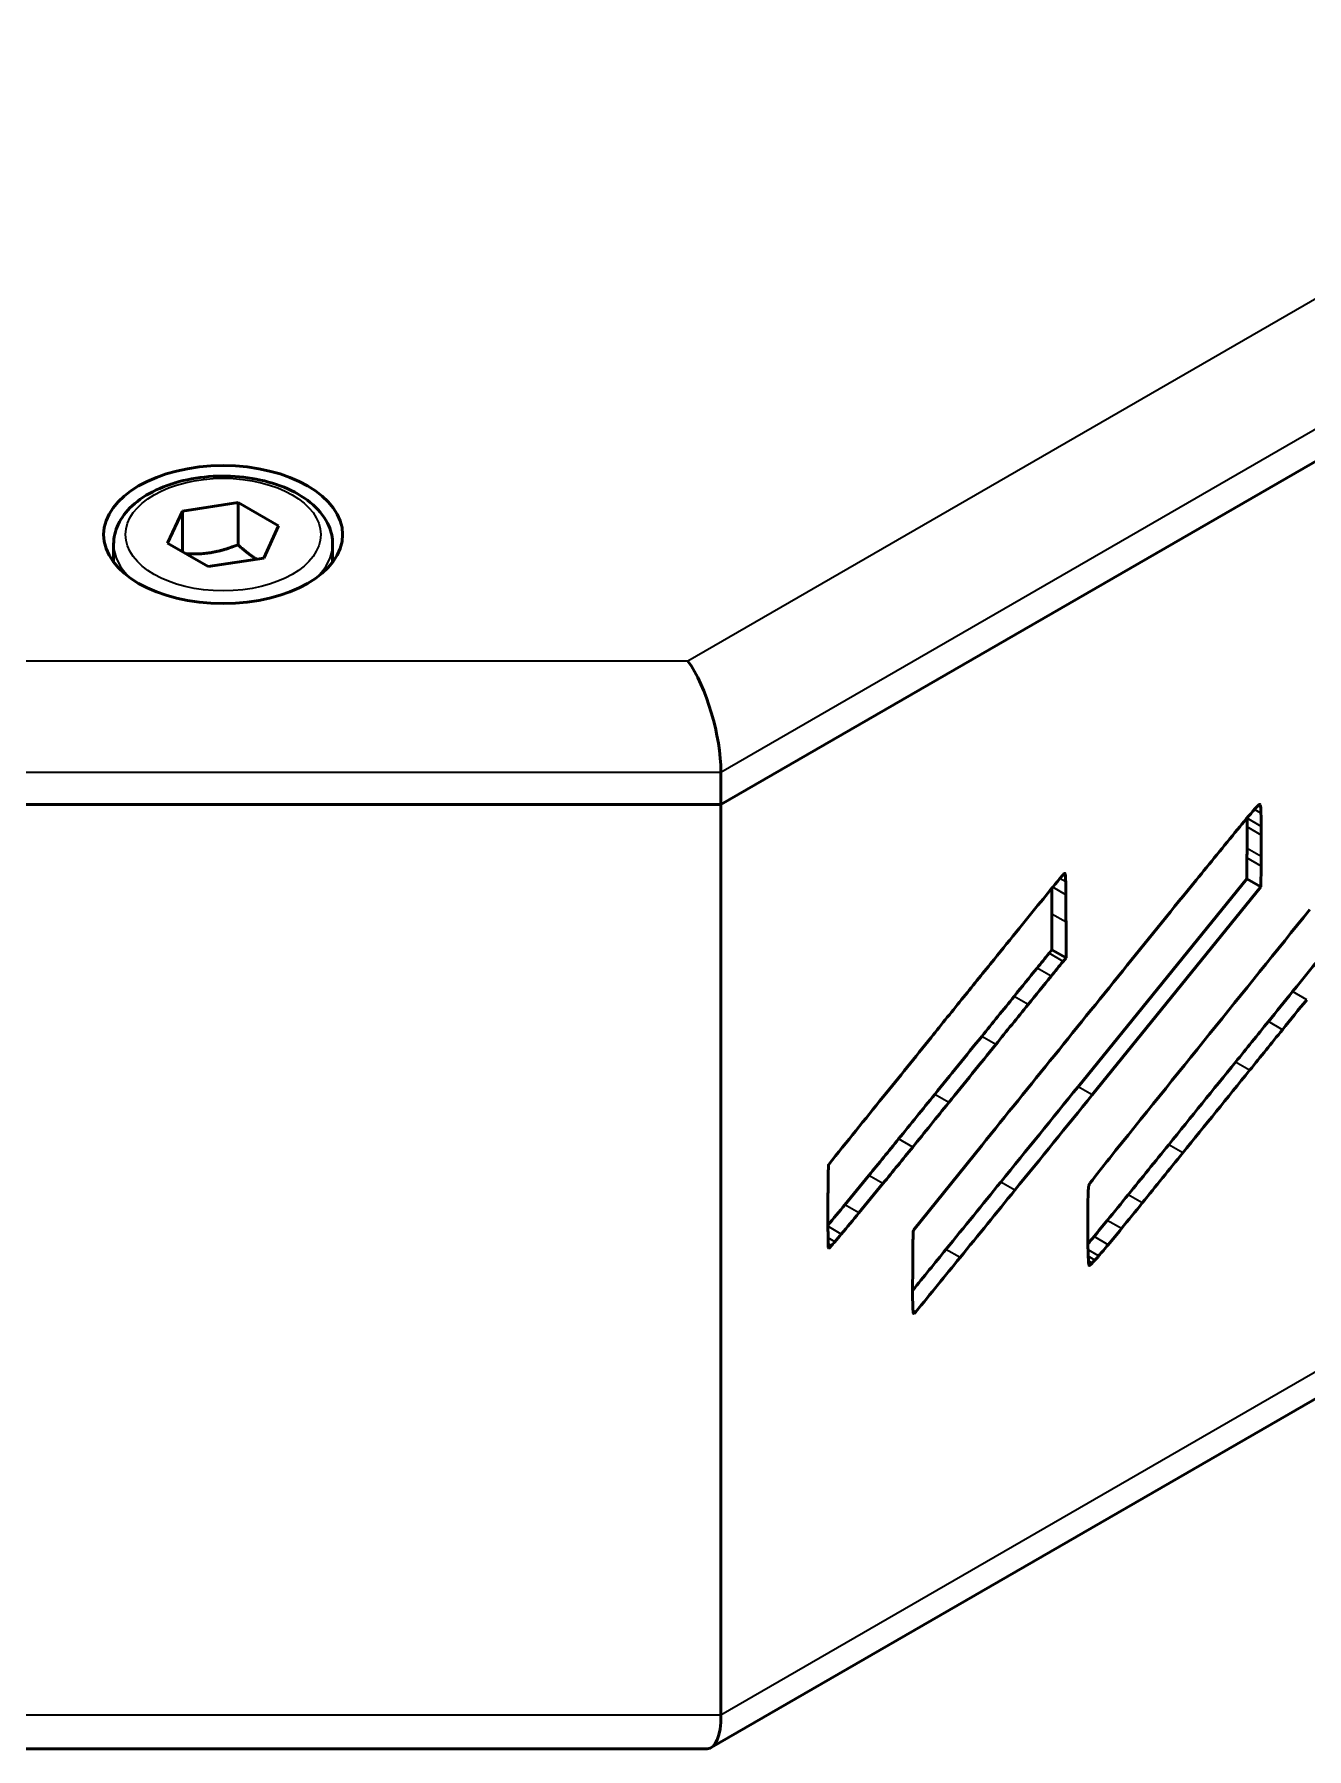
# Model space of a CAD drawing. Header units: inches. Extents: x 9.1 to 24.9, y 4.9 to 17.
# Drawn here: x 16.38 to 20.16, y 4.89 to 9.97 of the extents above; entities that cross this region are included whole.
import ezdxf

# ---------------------------------------------------------------- set-up
doc = ezdxf.new("R2010")
doc.units = ezdxf.units.IN
doc.header["$MEASUREMENT"] = 0
doc.layers.add('Visible (ANSI)', color=7, linetype='Continuous', lineweight=50)
doc.layers.add('Visible Narrow (ANSI)', color=7, linetype='Continuous', lineweight=35)

msp = doc.modelspace()

# ---------------------------------------------------------------- linework, layer by layer
at = {"layer": 'Visible (ANSI)'}
for p, q in [((18.41903887983634, 7.68949219024387), (24.82013645773713, 11.38516759995395)), ((18.41903887983637, 7.689492190243836), (24.82013645773715, 11.38516759995391)), ((16.77799236335258, 8.46476000789786), (16.82211517202227, 8.55983144749324)), ((16.82211517202227, 8.55983144749324), (16.98678373575018, 8.585305762956088)), ((16.82211517202227, 8.439285692435014), (16.82211517202227, 8.55983144749324)), ((16.98678373575018, 8.585305762956088), (17.10732949080841, 8.515708638823552)), ((16.98678373575018, 8.45993817769553), (16.98678373575018, 8.585305762956088)), ((18.39038053096398, 4.892830672892998), (24.75094908321427, 8.565106638733766)), ((17.10732949080841, 8.515708638823552), (17.06320668213872, 8.420637199228173)), ((16.6178577774742, 8.461303342146733), (16.6178577774742, 8.408476214473712)), ((16.89853811841081, 8.395162883765325), (16.77799236335258, 8.46476000789786)), ((17.2674640766868, 8.46130334214673), (17.2674640766868, 8.408476214473716)), ((17.06320668213873, 8.420637199228173), (16.89853811841081, 8.395162883765325)), ((18.41903887983637, 7.689492190243836), (18.41903887983637, 7.785928794290417)), ((15.46628297432453, 7.68949219024387), (18.41903887983634, 7.68949219024387)), ((15.46628297432456, 7.689492190243844), (18.41903887983637, 7.689492190243836)), ((18.41903887983634, 4.98926727693958), (18.41903887983634, 7.68949219024387)), ((19.97885998891842, 7.531400791818091), (19.97811751908703, 7.469563940613678)), ((20.02061826339794, 7.507291640806446), (20.01987579356654, 7.445454789602032)), ((19.97811751908703, 7.469563940613678), (19.47824020565087, 6.852849078234815)), ((20.01987579356654, 7.445454789602032), (19.51999848013039, 6.828739927223169)), ((20.01987579356654, 7.445454789602032), (19.97811751908703, 7.469563940613678)), ((19.40047926683877, 7.364577625503029), (19.40049920803373, 7.258894363177909)), ((19.4422375413183, 7.340468474491384), (19.44225748251325, 7.234785212166264)), ((19.40049920803373, 7.258894363177909), (19.392068431155, 7.24854178785138)), ((19.44225748251325, 7.234785212166264), (19.40049920803373, 7.258894363177909)), ((19.44225748251325, 7.234785212166264), (19.43382670563452, 7.224432636839735)), ((18.9897199945486, 6.427719382361736), (19.19221700712331, 6.678531292768421)), ((18.98906370573699, 6.422714462072365), (18.9897199945486, 6.427719382361736)), ((15.50763744297847, 4.889428757850515), (18.3776844111824, 4.889428757850515))]:
    msp.add_line(p, q, dxfattribs=at)
msp.add_ellipse((16.9426609270805, 8.490234323360704), major_axis=(0.3543307086614173, -1.726527931995815e-15), ratio=0.5773502691896284, dxfattribs=at)
for centre, major_axis, ratio, start_param, end_param in [((18.32119315644115, 7.922310747642298), (0.063066788011287, -0.2353684571282932), 0.3178372451957894, 0.870357390760967, 2.441153717555846), ((20.05635363699589, 7.581298602264311), (0.08632803054929337, 0.1495245350287343), 0.5773502691896257, 1.198827820904171, 1.235503740075249), ((20.04053090984811, 7.613808875183329), (0.05847914152457185, 0.1012888443035694), 0.5773502691896256, 1.149725979087243, 1.198827820904176), ((20.04260254281617, 7.60873271871246), (0.06258993022866215, 0.108408939198234), 0.5773502691896256, 1.11172086774268, 1.149727759164549), ((20.01514755442855, 7.686558569986547), (0.002028758254425239, 0.003513912372939262), 0.5773502691896256, 0.6582743972959371, 1.111720867742578), ((20.01510165524125, 7.686117389931449), (0.002284762603143069, 0.003957324911877121), 0.5773502691896256, 5.755782309665681, 6.941460157315236), ((19.97236887179401, 7.648425023922463), (-0.03353570217089678, -0.05808554002748312), 0.5773502691896255, 2.446803013766331, 2.614189656077469), ((19.81672038817939, 7.542231784269768), (-0.1440491425286444, -0.2495004336463083), 0.5773502691896257, 2.374066748410911, 2.446803013766329), ((20.4347086205088, 6.895561472279839), (0.7012708128388426, 1.214636677702), 0.5773502691896256, 1.235503740075248, 1.295023343699805), ((15.6837688813283, 5.119850041431556), (-3.037421705062702, -5.260968717180361), 0.5773502691896256, 2.36613044143952, 2.366262542846123), ((17.2019374722671, 6.013783680796889), (-1.963861407246483, -3.401507736374153), 0.5773502691896257, 2.358054972960876, 2.36613044143952), ((15.72552715580782, 5.09574089041991), (-3.037421705062702, -5.260968717180361), 0.5773502691896257, 2.366130441439523, 2.374066748410891), ((31.33955384608284, -9.33953121624178), (16.50713034375277, 28.59118844254169), 0.577350269189626, 1.295023343699807, 1.30103934742449), ((13.68853840515653, 3.977921318223965), (-4.448213845282594, -7.704532382959715), 0.5773502691896257, 2.349220933889674, 2.358034683611825), ((13.73029667963605, 3.953812167212319), (-4.448213845282594, -7.704532382959715), 0.5773502691896257, 2.349220933889674, 2.358034683611825), ((17.24369574674663, 5.989674529785242), (-1.963861407246483, -3.401507736374153), 0.5773502691896257, 2.358054972960876, 2.36613044143952), ((-1080.020149600911, 1602.810206051544), (-1572.064808278971, -2722.896120730204), 0.5773502691896256, 1.303043001901941, 1.303243032066693), ((16.56992258677411, 5.618205256509706), (-2.410717661094878, -4.175485471719362), 0.5773502691896256, 2.342234224084805, 2.349241673982565), ((16.61168086125363, 5.59409610549806), (-2.410717661094879, -4.175485471719363), 0.5773502691896258, 2.342234224084805, 2.349241673982567), ((19.56074515430037, 7.265826396590154), (0.1985483806693047, 0.343895883079762), 0.5773502691896256, 1.274671248905939, 1.292532305397757), ((19.50815909168461, 7.349505840180782), (0.1194309401980239, 0.2068604564186976), 0.5773502691896256, 1.24853500620967, 1.274671248905937), ((19.55392878925692, 7.270096391703969), (0.1918725941327903, 0.3323330816180348), 0.5773502691896257, 1.234812632741039, 1.248536577371232), ((19.43695649256001, 7.482592888116235), (0.001484409208118143, 0.002571072167683707), 0.5773502691896257, 0.7994680782265853, 1.234812632740852), ((19.43696955816552, 7.481528224192678), (0.002141064432306239, 0.003708432379033023), 0.5773502691896255, 5.578455762682237, 7.082653385406275), ((18.91479244495188, 7.131303540568739), (-0.3725806929376086, -0.6453286900870675), 0.5773502691896257, 2.397715818157502, 2.436863109092695), ((25.98507590917742, -2.376684398732583), (9.551915161812847, 16.54440236984734), 0.5773502691896258, 1.292532305397761, 1.297384270905753), ((5.50681354828255, -0.6604280167692556), (-9.824305478125398, -17.01619623718809), 0.5773502691896254, 2.356412279540381, 2.361190878508232), ((18.50233544008119, 6.87338487843191), (-0.6644834250537656, -1.150919052980349), 0.5773502691896256, 2.361480216220922, 2.397715818157492), ((49.54587591013272, -35.91923135659378), (42.61540329651779, 73.81204369460701), 0.5773502691896255, 1.301039705570723, 1.304947704327278), ((29.65005701776398, -7.791264318766606), (14.84171957888843, 25.70661238232451), 0.5773502691896256, 1.297384794795908, 1.300872793911781), ((5.54857182276207, -0.6845371677809008), (-9.8243054781254, -17.01619623718809), 0.5773502691896257, 2.356412279540381, 2.361480216220915), ((1222.700331942417, -1714.645241360889), (1706.604265106694, 2955.925295578538), 0.5773502691896257, 1.306980954311889, 1.307264954094495), ((33.75001772726253, -13.78011278743977), (20.72288664522621, 35.89309254902235), 0.5773502691896256, 1.300872865713905, 1.303796368733292), ((50.6040236855976, -38.16598339940089), (44.77502804852964, 77.55262349037483), 0.5773502691896257, 1.303796368733292, 1.305439700974667), ((24.85060432772772, -0.7866384582033297), (-7.862943470162647, -13.61901758736364), 0.5773502691896256, 4.440091236524385, 4.443791815338314), ((24.89236260220724, -0.8107476092149764), (-7.862943470162647, -13.61901758736364), 0.5773502691896258, 4.440091236524385, 4.443791815338313), ((494.4321334085438, -677.2146100769429), (676.2279147580832, 1171.261105857356), 0.5773502691896257, 1.304948282437875, 1.305468282435143), ((79.96785222743082, -80.9503707012569), (-86.74103648604874, -150.2398822950221), 0.5773502691896256, 4.443791815338313, 4.444427762768685), ((80.00961050191034, -80.97447985226854), (-86.74103648604874, -150.2398822950221), 0.5773502691896256, 4.443791815338313, 4.444427762768685), ((78.18301565845952, -77.85716777728658), (84.01965893348202, 145.5263181073991), 0.5773502691896256, 1.305439700974667, 1.306376179212979), ((123.7510950225611, -144.4982624289136), (-149.3291232406627, -258.645628502542), 0.5773502691896257, 4.444427495841966, 4.444951495838971), ((116.6190255439278, -132.8391343785628), (-137.9028249072072, -238.8546992465575), 0.5773502691896256, 4.444635655491735, 4.445060023899487), ((123.7928532970406, -144.5223715799252), (-149.3291232406627, -258.645628502542), 0.5773502691896257, 4.444427495841966, 4.444951495838971), ((116.6607838184073, -132.8632435295744), (-137.9028249072071, -238.8546992465575), 0.5773502691896256, 4.444635655491734, 4.445060023899486), ((342.8730518287101, -460.5538271237859), (-460.9734678795922, -798.429467308674), 0.5773502691896257, 4.445060023899487, 4.445231810815754), ((342.9148101031896, -460.5779362747975), (-460.9734678795922, -798.429467308674), 0.5773502691896257, 4.445060023899487, 4.445231810815754), ((288.0674607729719, -379.0008331654218), (382.1953100314332, 661.9816953889808), 0.5773502691896256, 1.306376640219511, 1.306680640218896), ((460.8517776775406, -632.942703274743), (-630.7722351781018, -1092.529559332257), 0.5773502691896257, 4.44495002767993, 4.445130027679809), ((460.8935359520202, -632.9668124257547), (-630.7722351781023, -1092.529559332257), 0.5773502691896257, 4.44495002767993, 4.445130027679809), ((294.7755509120651, -390.9559030556044), (-392.3308310193929, -679.5369327149621), 0.577350269210844, 4.445209095227115, 4.445620796281204), ((294.8173091715968, -390.980012197986), (-392.3308310253051, -679.5369327115483), 0.5773502691896257, 4.445209095232138, 4.445620796286228), ((23130.50052411195, -33121.17017464598), (32816.49765922242, 56839.84127223831), 0.5773502691896256, 1.306680427386958, 1.306684427342715), ((-2.138297107672453, 37.51666621338991), (-30.25528208003327, -52.40368575994579), 0.5773502691896256, 1.300660395824023, 1.303537062265579), ((-91.45287574277755, 168.1465660233835), (-158.7281332569063, -274.9251913915249), 0.5773502691896255, 1.301112616228624, 1.302288616194887), ((-91.41111746829804, 168.1224568723719), (-158.7281332569063, -274.9251913915248), 0.5773502691896257, 1.301112616228624, 1.302288616194887), ((-2.096538833192934, 37.49255706237827), (-30.25528208003327, -52.40368575994579), 0.5773502691896256, 1.300660395824023, 1.303537062265579), ((9.248017658838444, 20.87306649714981), (-13.91610980114645, -24.10340921929286), 0.5773502691896255, 1.295521392974647, 1.300660395824023), ((9.289775933317964, 20.84895734613817), (-13.91610980114645, -24.10340921929286), 0.5773502691896255, 1.295521392974648, 1.300660395824024), ((-43.63608497911809, 98.31491390836189), (-90.41371608518575, -156.6011499606492), 0.5773502691896256, 1.302962914904867, 1.304042914878568), ((170.1270336774286, 90.7633666748683), (107.0671064859208, 185.4456682529763), 0.5773502691896258, 2.33753365640321, 2.337666871494438), ((18.74059576625598, 6.619530084142366), (0.002907746089630207, 0.005036363962749246), 0.5773502691896256, 1.306185869981007, 1.586631666545443), ((20.14708049516128, 5.815833633586814), (0.8174257108589962, 1.415822862620888), 0.5773502691896256, 1.307264954094407, 1.365641253357816), ((-43.59432670463856, 98.29080475735024), (-90.41371608518571, -156.6011499606491), 0.5773502691896256, 1.302962914904867, 1.304042914878568), ((32.9931928770271, 14.54781854798806), (10.08193637184677, 17.46242603471283), 0.5773502691896257, 2.340710866354938, 2.342550866225164), ((26.00922945135523, 10.64049970609191), (5.142936456462328, 8.907827242689766), 0.5773502691896255, 2.337666678603753, 2.340710678011382), ((12.40256162927138, 16.1842091155445), (-9.34787529201742, -16.19099494859193), 0.5773502691896255, 1.289374034981635, 1.295521392974647), ((12.4443199037509, 16.16009996453286), (-9.347875292017422, -16.19099494859192), 0.5773502691896257, 1.289374034981635, 1.295521392974647), ((-9.275161448182258, 48.20260252302749), (-40.89868601865707, -70.83860214712087), 0.5773502691896256, 1.297885969515075, 1.301110916041852), ((19.5243928102585, 6.562788171759416), (0.01077816719910781, 0.01866833320132447), 0.5773502691896257, 2.064921286619297, 2.20780176733753), ((19.51587510726977, 6.560830466502652), (0.004488404886407684, 0.00777414530819745), 0.5773502691896257, 1.517316914256311, 2.066403556196517), ((19.52110230826888, 6.55709433117359), (0.01003531615677908, 0.01738167745355819), 0.5773502691896258, 1.365641253357859, 1.51587092666531), ((23.20599857369761, 9.051376889698696), (3.160700752113987, 5.474494290181833), 0.5773502691896257, 2.342550409912874, 2.35425833272415), ((-9.233403173702738, 48.17849337201584), (-40.89868601865707, -70.83860214712087), 0.5773502691896256, 1.297885969515075, 1.301110916041852), ((24.50813168601608, 9.305642964250957), (3.536548857060068, 6.125482303876834), 0.5773502691896257, 2.33632662820748, 2.346600095942382), ((19.65907949003369, 6.61730020914308), (0.1070743276504738, 0.185458175676872), 0.5773502691896256, 2.207801767337516, 2.336326628207477), ((14.26647127006714, 14.30905249801917), (-7.660764111470166, -13.26883266586657), 0.5773502691896256, 1.296374900783496, 1.302962894826681), ((21.71228959214398, 8.192323069670264), (2.10448702242146, 3.64507844670281), 0.5773502691896258, 2.354258332724156, 2.370137827006431), ((16.89523268234987, 9.371139239215589), (-2.769439817763575, -4.796810472870803), 0.5773502691896258, 1.274746133899227, 1.289374034981635), ((16.93699095682939, 9.347030088203944), (-2.769439817763575, -4.796810472870803), 0.5773502691896258, 1.274161855275478, 1.289374034981635), ((22.97110419832956, 8.435268445965216), (2.449656272499314, 4.242929125048017), 0.5773502691896255, 2.346600095942389, 2.362030728710916), ((14.30822954454666, 14.28494334700753), (-7.660764111470166, -13.26883266586657), 0.5773502691896256, 1.296374900783496, 1.302962894826681), ((31.92421462575049, 14.25260725117316), (9.32611045316734, 16.1532971418828), 0.5773502691896257, 2.370137827006433, 2.37338193630687), ((17.41846479253675, 8.579584364261015), (-2.044353005430561, -3.540923274011863), 0.5773502691896258, 1.266682368355559, 1.27416185527548), ((42.83739257485029, 19.75114803731327), (16.86563317897869, 29.21213356780646), 0.5773502691896257, 2.340333764493824, 2.341417356501967), ((19.01014345130206, 6.430897435307941), (0.01510430953336364, 0.02616143152502914), 0.5773502691896258, 2.193820225748269, 2.340333764493819), ((20.90948676319266, 7.231099445022188), (0.9918477762699933, 1.717930741873601), 0.5773502691896257, 2.362030728710923, 2.39234428138564), ((19.07454292714553, 7.104223894813183), (-0.6667528665582887, -1.154849840971148), 0.5773502691896256, 1.262005153929256, 1.283840559831781), ((17.81359416971181, 9.051322047000285), (-2.531845477544097, -4.385285004019862), 0.5773502691896258, 1.283841870330239, 1.296373829327139), ((17.85535244419133, 9.02721289598864), (-2.531845477544097, -4.385285004019862), 0.5773502691896258, 1.283841870330239, 1.296373829327139), ((18.74214784735981, 6.380295729709701), (-0.003604705203899584, -0.006243532559462003), 0.5773502691896257, 5.514974589896564, 6.283183626391759), ((18.73975339839238, 6.376148431736282), (-0.001210260260915159, -0.002096232262286622), 0.5773502691896257, 6.283183626391397, 7.452433187974921), ((18.69094022272459, 6.487522718201572), (-0.0933779247681225, -0.1617353100037325), 0.5773502691896257, 1.169247880795059, 1.221720245204368), ((18.64104387909374, 6.5822748355776), (-0.1768641823891786, -0.3063377499371859), 0.577350269189626, 1.221720245204368, 1.266682368355558), ((-230.8676948733907, 375.0467818798298), (-360.4470834689201, -624.3126620081895), 0.5773502691896255, 1.29766340379879, 1.297885969515074), ((26.23453424292538, 10.44880123085004), (5.12435755464688, 8.875647640796572), 0.5773502691896258, 2.341417356501967, 2.345506698954598), ((21.64124557296835, 7.684141564940426), (1.509617723029724, 2.614734596293559), 0.5773502691896258, 2.392345275049401, 2.401441295152019), ((19.11630120162505, 7.080114743801538), (-0.6667528665582887, -1.154849840971148), 0.5773502691896256, 1.250033926158135, 1.283840559831781), ((30.96482395694124, 13.11799209541303), (8.469388418460557, 14.66941104980709), 0.5773502691896258, 2.34812296564548, 2.353487958156746), ((32.11539225018267, 13.77154925694941), (9.282989563534013, 16.07860957017031), 0.5773502691896257, 2.345507534773297, 2.348122965645482), ((-230.8259365989112, 375.0226727288181), (-360.4470834689201, -624.3126620081895), 0.5773502691896258, 1.297590077012351, 1.297885969515074), ((19.68827323612561, 6.454486782803528), (0.1272429320370072, 0.2203912231920998), 0.5773502691896256, 2.40144129515204, 2.457133382235575), ((19.58371594862193, 6.381892456735317), (0.05293151948010299, 0.09168008106134748), 0.5773502691896256, 2.457133382235579, 2.53761420977016), ((19.51225915984792, 6.325501284619611), (-0.001560871708849983, -0.002703509103825025), 0.5773502691896256, 5.679206863359294, 6.702175755417841), ((19.51293348237504, 6.327919708754651), (-0.002891784492116003, -0.00500871766488468), 0.5773502691896257, 0.418990448238902, 1.082862245085248), ((19.48852774506632, 6.405756673536243), (-0.06177156041238623, -0.1069914810970633), 0.5773502691896256, 1.08286224508526, 1.154674546182566), ((19.47388359279183, 6.440992128042142), (-0.09046023670196168, -0.1566817260325045), 0.5773502691896257, 1.154675361535145, 1.222821293239986), ((19.34213077793066, 6.690252285200037), (-0.3103890648413358, -0.5376096304189844), 0.5773502691896257, 1.222821293239995, 1.250033926158133), ((19.86809607505572, 6.745973221616228), (0.6227881448021837, 1.078700709148797), 0.5773502691896256, 2.353487958156759, 2.389623183282351), ((19.51556376772054, 6.528825735150686), (0.3733708135446048, 0.6466972191224921), 0.5773502691896256, 2.389623183282362, 2.426610058359001), ((18.991639929803, 6.18366795026837), (-0.001980352950905981, -0.003430071927888114), 0.5773502691896256, 5.5682027119488, 7.068584338484023), ((18.99163992354963, 6.191987694736013), (-0.007075137346337882, -0.01225449735438525), 0.5773502691896258, 0.7853990313039816, 1.297590077012261), ((18.32119315644112, 5.12564923029146), (0.0630667880112938, -0.2353684571282919), 0.3178372451957836, 6.19822607981471, 7.153542697939823)]:
    msp.add_ellipse(centre, major_axis=major_axis, ratio=ratio, start_param=start_param, end_param=end_param, dxfattribs=at)
msp.add_open_spline([(16.6178577774742, 8.461303342146733), (16.6178577774742, 8.481542677262492), (16.62263121257285, 8.501696086824541), (16.64096208740718, 8.540571733541226), (16.65513561907537, 8.559042495873737), (16.69249951675145, 8.593803282694962), (16.71667428867731, 8.609560591948917), (16.77200628459853, 8.635781111687278), (16.80339168592732, 8.646045113726247), (16.86945387956124, 8.65990596982048), (16.90409514228669, 8.66354117545247), (16.97335679935471, 8.664038593920726), (17.00796236603237, 8.660932200521687), (17.07411871977113, 8.648184684058482), (17.10564709154753, 8.638527798675742), (17.16272333224628, 8.613056352372347), (17.18824360275439, 8.59720658326284), (17.22966407516798, 8.560232418153547), (17.24585965118251, 8.53915231863733), (17.26343538207651, 8.498481572475544), (17.2674640766868, 8.479921797380204), (17.2674640766868, 8.46130334214673)], degree=3, knots=[3.926990816987248, 3.926990816987248, 3.926990816987248, 3.926990816987248, 4.192785187432174, 4.192785187432174, 4.482409694953818, 4.482409694953818, 4.810504607364535, 4.810504607364535, 5.149215477312774, 5.149215477312774, 5.485348665356125, 5.485348665356125, 5.819908069528301, 5.819908069528301, 6.155823513867364, 6.155823513867364, 6.4944757666404, 6.4944757666404, 6.824075409460708, 6.824075409460708, 7.068583470577042, 7.068583470577042, 7.068583470577042, 7.068583470577042], dxfattribs=at)
for points, weights in [([(16.98678373575018, 8.45993817769553), (16.90817937288784, 8.428597244671165), (16.83177644762548, 8.433707752364784)], [1, 1.146664410162787, 1.015237361384886]), ([(17.04202279486863, 8.41736004046253), (17.01637030483221, 8.43299417437762), (16.98678373575018, 8.45993817769553)], [1.076724776151342, 1.070394548171094, 1])]:
    msp.add_rational_spline(points, weights, degree=2, dxfattribs=at)
at = {"layer": 'Visible Narrow (ANSI)'}
for p, q in [((24.58391598529621, 11.73096866683495), (18.32119315644115, 8.11518395573546)), ((18.41903887983637, 7.785928794290417), (24.82013645773715, 11.4816042040005)), ((24.82013645773713, 8.68494268664966), (18.41903887983634, 4.98926727693958)), ((18.32119315644115, 8.11518395573546), (15.56412869771978, 8.115183955735468)), ((15.46628297432456, 7.785928794290426), (18.41903887983637, 7.785928794290417)), ((20.01960096567222, 7.680649745603188), (20.01078462001545, 7.685739865141393)), ((20.01822585780851, 7.688873086545428), (20.01592605723384, 7.690200877026293)), ((20.02087809179329, 7.624945299913286), (19.97911981731377, 7.649054450924931)), ((20.02040410477741, 7.664032522973496), (20.00112589405746, 7.675162803122154)), ((20.02101037679572, 7.59912439223368), (19.9792521023162, 7.623233543245327)), ((20.02061826339794, 7.507291640806446), (19.97885998891842, 7.531400791818091)), ((20.02086806809327, 7.535020427160849), (19.97910979361375, 7.559129578172495)), ((19.43998763387434, 7.483552450424596), (19.43721355165069, 7.485154067543172)), ((19.44204378440303, 7.42166124214944), (19.40287286771445, 7.444276581443996)), ((19.44124697851267, 7.460507426957908), (19.42422648894875, 7.47033421118938)), ((19.4422375413183, 7.340468474491384), (19.40047926683877, 7.364577625503029)), ((19.43382670563452, 7.224432636839735), (19.392068431155, 7.24854178785138)), ((19.39801318406164, 7.180354493841458), (19.35625490958212, 7.204463644853103)), ((19.33020157247141, 7.096669698114555), (19.28844329799189, 7.1207788491262)), ((20.15607844014192, 7.110719981953067), (20.1143201656624, 7.134829132964712)), ((20.08416799168986, 7.021895761557569), (20.04240971721034, 7.046004912569214)), ((19.23404239077555, 6.977916582482139), (19.19228411629603, 7.002025733493785)), ((19.98687803098451, 6.901678251787622), (19.94511975650499, 6.925787402799267)), ((19.09454268144142, 6.805564688471318), (19.05278440696189, 6.829673839482965)), ((19.51999848013039, 6.828739927223169), (19.47824020565087, 6.852849078234815)), ((18.98752584479042, 6.673566011492153), (18.9457675703109, 6.697675162503799)), ((19.78846517996369, 6.656425343990511), (19.74670690548417, 6.680534495002156)), ((18.89939211597187, 6.565396807831032), (18.85763384149235, 6.589505958842679)), ((19.29042541525005, 6.54571526531038), (19.24866714077053, 6.569824416322025)), ((19.6684952173139, 6.508192258369866), (19.62673694283438, 6.532301409381513)), ((18.82834979909583, 6.47881209464663), (18.78659152461631, 6.502921245658276)), ((18.7759608417299, 6.415802117003178), (18.73625323016963, 6.438727317226377)), ((19.56707691415031, 6.384043899717964), (19.52531863967079, 6.408153050729609)), ((19.60635340109071, 6.431774478742341), (19.56459512661118, 6.455883629753986)), ((18.75683062324027, 6.393115729289936), (18.73665978334728, 6.404761369131934)), ((18.74674841385128, 6.381544125555556), (18.73690388759839, 6.387227865437705)), ((18.74039436772837, 6.374685967934939), (18.73709599687016, 6.376590283237814)), ((19.12800787059096, 6.346027381902395), (19.08624959611144, 6.370136532914042)), ((19.53882592672318, 6.350686248023985), (19.50755193237694, 6.368742297078425)), ((19.52807562809405, 6.338467447636868), (19.50817557757812, 6.349956747159125)), ((19.52005886622564, 6.329888580516575), (19.50875911196589, 6.336412496680217)), ((19.51413213049428, 6.324096872744318), (19.50963773485905, 6.326691713274161)), ((19.5114683259417, 6.322664998230398), (19.51019828073557, 6.323398259172043)), ((18.99654363463766, 6.184747855390101), (18.9884098673997, 6.189443888094464)), ((18.9916399322337, 6.180434048844845), (18.98883184489951, 6.182055298823144)), ((18.41903887983634, 4.98926727693958), (15.46628297432453, 4.98926727693958))]:
    msp.add_line(p, q, dxfattribs=at)
msp.add_ellipse((16.9426609270805, 8.490234323360706), major_axis=(-0.2893700787401577, 1.059957021541734e-15), ratio=0.5773502691896286, dxfattribs=at)
for major_axis, start_param, end_param in [((-0.3248031496062994, 2.355945709736063e-15), 1.76322759972224e-14, 0.5691320019987772), ((0.3248031496062993, -1.180158333262962e-15), 5.714053305180924, 6.283185307179585)]:
    msp.add_ellipse((16.9426609270805, 8.461303342146731), major_axis=major_axis, ratio=0.5773502691896288, start_param=start_param, end_param=end_param, dxfattribs=at)

doc.saveas('drawing.dxf')
